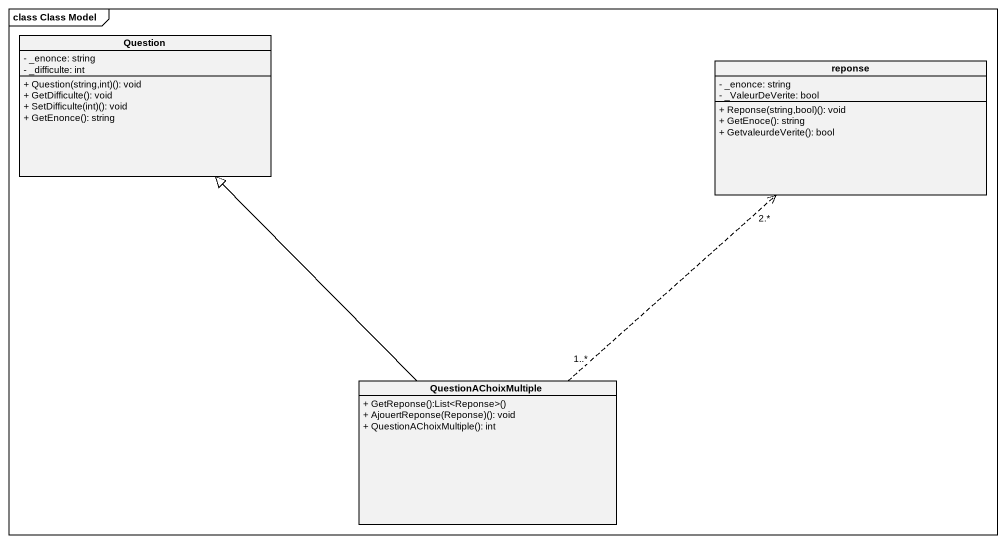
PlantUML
@startuml
mainframe class Class Model
hide circle
hide empty members
skinparam classAttributeIconSize 0
class Question {
  - _enonce: string
  - _difficulte: int
  + Question(string,int)(): void
  + GetDifficulte(): void
  + SetDifficulte(int)(): void
  + GetEnonce(): string
}
class reponse {
  - _enonce: string
  - _ValeurDeVerite: bool
  + Reponse(string,bool)(): void
  + GetEnoce(): string
  + GetvaleurdeVerite(): bool
}
class QuestionAChoixMultiple {
  + GetReponse():List<Reponse>()
  + AjouertReponse(Reponse)(): void
  + QuestionAChoixMultiple(): int
}
QuestionAChoixMultiple -up-|> Question
QuestionAChoixMultiple "1..*" .up.> "2.*" reponse
@enduml
